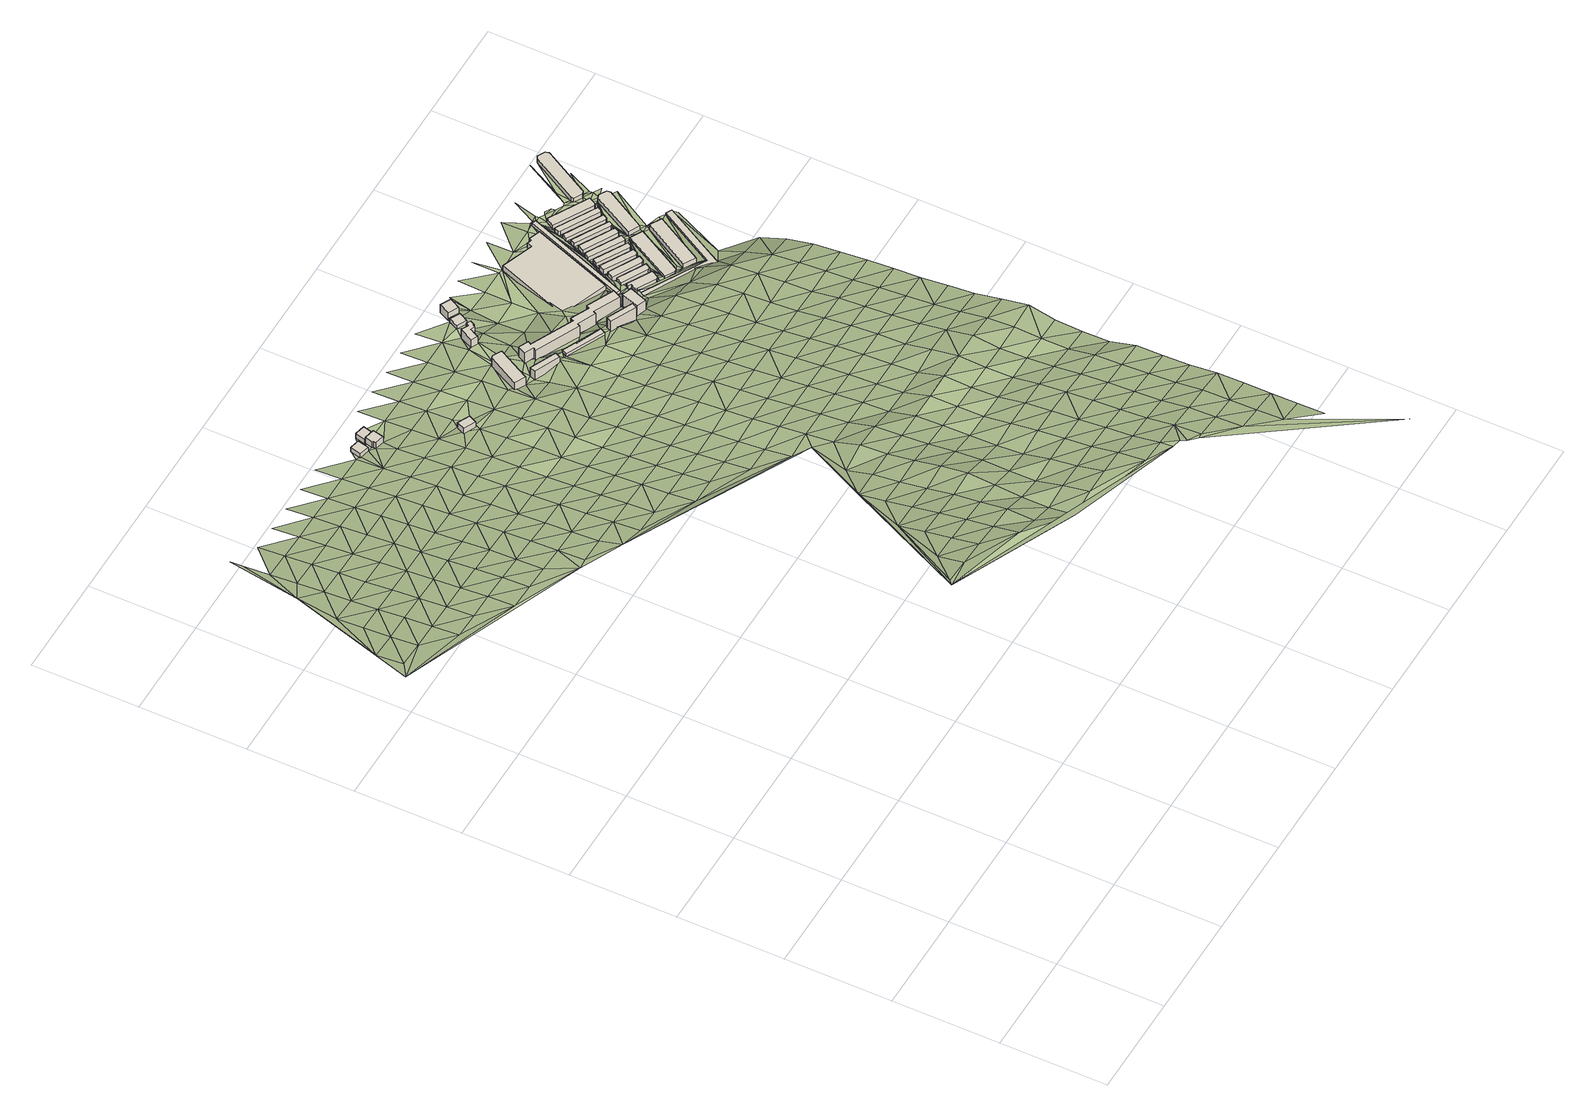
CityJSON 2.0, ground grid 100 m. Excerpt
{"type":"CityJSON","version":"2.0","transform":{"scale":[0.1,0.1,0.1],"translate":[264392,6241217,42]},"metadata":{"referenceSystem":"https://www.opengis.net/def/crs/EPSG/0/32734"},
"CityObjects":{
"building1":{"type":"Building","attributes":{"address":"9 Bideford Road Salt River Cape Town","building":"house","building:levels":"1","footprint":{"type":"Polygon"},"plus_code":"CFXQXMXG+XJW","ground_height":59.38,"building_height":4.1,"roof_height":63.48},"geometry":[{"type":"Solid","lod":"1","boundaries":[[[[0,1,2,3,4,5]],[[1,6,7,3,2]],[[6,8,9,7]],[[8,0,5,4,9]],[[4,3,7,9]],[[8,6,1,0]]]]}]},
"building2":{"type":"Building","attributes":{"address":"40 The Avenue Salt River Cape Town","building":"house","building:levels":"2","footprint":{"type":"Polygon"},"plus_code":"CGXGX4XV+X9V","ground_height":58.74,"building_height":6.9,"roof_height":65.64},"geometry":[{"type":"Solid","lod":"1","boundaries":[[[[10,11,12,13]],[[11,14,15,12]],[[14,16,17,15]],[[16,18,19,17]],[[18,20,21,19]],[[20,10,13,21]],[[13,12,15,17,19,21]],[[20,18,16,14,11,10]]]]}]},
"building3":{"type":"Building","attributes":{"address":"38 The Avenue Salt River Cape Town","building":"house","building:levels":"1","footprint":{"type":"Polygon"},"plus_code":"CGXJX8XM+X3V","ground_height":58.74,"building_height":4.1,"roof_height":62.84},"geometry":[{"type":"Solid","lod":"1","boundaries":[[[[22,23,24,25]],[[23,26,27,24]],[[26,28,29,27]],[[28,22,25,29]],[[25,24,27,29]],[[28,26,23,22]]]]}]},
"building4":{"type":"Building","attributes":{"building":"clubhouse","building:levels":"1","footprint":{"type":"Polygon"},"plus_code":"CJXXX5XQ+X9R","ground_height":62.49,"building_height":4.1,"roof_height":66.59},"geometry":[{"type":"Solid","lod":"1","boundaries":[[[[30,31,32,33]],[[31,34,35,32]],[[34,36,37,35]],[[36,30,33,37]],[[33,32,35,37]],[[36,34,31,30]]]]}]},
"building5":{"type":"Building","attributes":{"building":"apartments","building:levels":"3","building:flats":"8","footprint":{"type":"Polygon"},"plus_code":"CRXCXCX2+XRX","ground_height":58.53,"building_height":9.7,"roof_height":68.23},"geometry":[{"type":"Solid","lod":"1","boundaries":[[[[38,39,40,41]],[[39,42,43,40]],[[42,44,45,43]],[[44,46,47,45]],[[46,38,41,47]],[[41,40,43,45,47]],[[46,44,42,39,38]]]]}]},
"building6":{"type":"Building","attributes":{"building":"apartments","building:levels":"3","building:flats":"4","footprint":{"type":"Polygon"},"plus_code":"CVX8XMXC+X6V","ground_height":59.17,"building_height":9.7,"roof_height":68.87},"geometry":[{"type":"Solid","lod":"1","boundaries":[[[[48,49,50,51]],[[49,52,53,50]],[[52,54,55,53]],[[54,48,51,55]],[[51,50,53,55]],[[54,52,49,48]]]]}]},
"building7":{"type":"Building","attributes":{"address":"45 Queens Park Road Woodstock Cape Town","building":"house","building:levels":"2","footprint":{"type":"Polygon"},"plus_code":"CVX9XPX2+XWV","ground_height":60.52,"building_height":6.9,"roof_height":67.42},"geometry":[{"type":"Solid","lod":"1","boundaries":[[[[56,57,58,59]],[[57,60,61,58]],[[60,62,63,61]],[[62,64,65,63]],[[64,66,67,65]],[[66,68,69,67]],[[68,70,71,69]],[[70,72,73,71]],[[72,74,75,73]],[[74,56,59,75]],[[59,58,61,63,65,67,69,71,73,75]],[[74,72,70,68,66,64,62,60,57,56]]]]}]},
"building8":{"type":"Building","attributes":{"building":"apartments","building:levels":"3","building:flats":"6","footprint":{"type":"Polygon"},"plus_code":"C3X4XHXC+XXV","ground_height":58.69,"building_height":9.7,"roof_height":68.39},"geometry":[{"type":"Solid","lod":"1","boundaries":[[[[76,77,78,79]],[[77,80,81,78]],[[80,82,83,81]],[[82,76,79,83]],[[79,78,81,83]],[[82,80,77,76]]]]}]},
"building9":{"type":"Building","attributes":{"address":"43 Queens Park Road Woodstock Cape Town","building":"house","building:levels":"1","footprint":{"type":"Polygon"},"plus_code":"CVXWX4X4+XWW","ground_height":61.42,"building_height":4.1,"roof_height":65.52},"geometry":[{"type":"Solid","lod":"1","boundaries":[[[[84,85,86,87]],[[85,88,89,86]],[[88,90,91,89]],[[90,84,87,91]],[[87,86,89,91]],[[90,88,85,84]]]]}]},
"building10":{"type":"Building","attributes":{"building":"apartments","building:levels":"3","building:flats":"22","footprint":{"type":"Polygon"},"plus_code":"C3X7XRX8+XVR","ground_height":59.25,"building_height":9.7,"roof_height":68.95},"geometry":[{"type":"Solid","lod":"1","boundaries":[[[[92,93,94,95]],[[93,96,97,94]],[[96,98,99,97]],[[98,100,101,99]],[[100,102,103,101]],[[102,104,105,103]],[[104,106,107,105]],[[106,108,109,107]],[[108,110,111,109]],[[110,112,113,111]],[[112,114,115,113]],[[114,116,117,115]],[[116,118,119,117]],[[118,120,121,119]],[[120,122,123,121]],[[122,92,95,123]],[[95,94,97,99,101,103,105,107,109,111,113,115,117,119,121,123]],[[122,120,118,116,114,112,110,108,106,104,102,100,98,96,93,92]]]]}]},
"building11":{"type":"Building","attributes":{"address":"41 Queens Park Road Woodstock Cape Town","building":"house","building:levels":"1","footprint":{"type":"Polygon"},"plus_code":"C2XCX2X8+XPV","ground_height":61.42,"building_height":4.1,"roof_height":65.52},"geometry":[{"type":"Solid","lod":"1","boundaries":[[[[124,125,126,127]],[[125,128,129,126]],[[128,130,131,129]],[[130,124,127,131]],[[127,126,129,131]],[[130,128,125,124]]]]}]},
"building12":{"type":"Building","attributes":{"building":"apartments","building:levels":"3","building:flats":"4","footprint":{"type":"Polygon"},"plus_code":"C4XWX5XC+XXV","ground_height":67.92,"building_height":9.7,"roof_height":77.62},"geometry":[{"type":"Solid","lod":"1","boundaries":[[[[132,133,134,135]],[[133,136,137,134]],[[136,138,139,137]],[[138,132,135,139]],[[135,134,137,139]],[[138,136,133,132]]]]}]},
"building13":{"type":"Building","attributes":{"building":"apartments","building:levels":"3","building:flats":"4","footprint":{"type":"Polygon"},"plus_code":"C6X4XMXR+XXW","ground_height":61.96,"building_height":9.7,"roof_height":71.66},"geometry":[{"type":"Solid","lod":"1","boundaries":[[[[140,141,142,143]],[[141,144,145,142]],[[144,146,147,145]],[[146,140,143,147]],[[143,142,145,147]],[[146,144,141,140]]]]}]},
"building14":{"type":"Building","attributes":{"address":"47A Queens Park Road Salt River Cape Town","building":"industrial","building:levels":"2","footprint":{"type":"Polygon"},"plus_code":"C6XHXMXW+X4W","ground_height":43.39,"building_height":6.9,"roof_height":50.29},"geometry":[{"type":"Solid","lod":"1","boundaries":[[[[148,149,150,151]],[[149,152,153,150]],[[152,154,155,153]],[[154,156,157,155]],[[156,158,159,157]],[[158,160,161,159]],[[160,162,163,161]],[[162,148,151,163]],[[151,150,153,155,157,159,161,163]],[[162,160,158,156,154,152,149,148]]]]}]},
"building15":{"type":"Building","attributes":{"building":"warehouse","building:levels":"1","footprint":{"type":"Polygon"},"plus_code":"C8X2XHXH+XCX","ground_height":43.44,"building_height":4.1,"roof_height":47.54},"geometry":[{"type":"Solid","lod":"1","boundaries":[[[[164,165,166,167]],[[165,168,169,166]],[[168,170,171,169]],[[170,172,173,171]],[[172,174,175,173]],[[174,176,177,175]],[[176,178,179,177]],[[178,164,167,179]],[[167,166,169,171,173,175,177,179]],[[178,176,174,172,170,168,165,164]]]]}]},
"building16":{"type":"Building","attributes":{"building":"warehouse","building:levels":"1","footprint":{"type":"Polygon"},"plus_code":"C8X7XVXJ+X9X","ground_height":43.44,"building_height":4.1,"roof_height":47.54},"geometry":[{"type":"Solid","lod":"1","boundaries":[[[[180,181,182,183]],[[181,184,185,182]],[[184,186,187,185]],[[186,188,189,187]],[[188,180,183,189]],[[183,182,185,187,189]],[[188,186,184,181,180]]]]}]},
"building17":{"type":"Building","attributes":{"building":"warehouse","building:levels":"1","footprint":{"type":"Polygon"},"plus_code":"C8XFX9X9+X3W","ground_height":43.44,"building_height":4.1,"roof_height":47.54},"geometry":[{"type":"Solid","lod":"1","boundaries":[[[[190,191,192,193]],[[191,194,195,192]],[[194,196,197,195]],[[196,198,199,197]],[[198,190,193,199]],[[193,192,195,197,199]],[[198,196,194,191,190]]]]}]},
"building18":{"type":"Building","attributes":{"building":"warehouse","building:levels":"1","footprint":{"type":"Polygon"},"plus_code":"C7XXX4XF+XPX","ground_height":44.32,"building_height":4.1,"roof_height":48.42},"geometry":[{"type":"Solid","lod":"1","boundaries":[[[[200,201,202,203]],[[201,204,205,202]],[[204,206,207,205]],[[206,200,203,207]],[[203,202,205,207]],[[206,204,201,200]]]]}]},
"building19":{"type":"Building","attributes":{"building":"warehouse","building:levels":"1","footprint":{"type":"Polygon"},"plus_code":"C8XJXPXM+X2V","ground_height":43.79,"building_height":4.1,"roof_height":47.89},"geometry":[{"type":"Solid","lod":"1","boundaries":[[[[208,209,210,211]],[[209,212,213,210]],[[212,214,215,213]],[[214,216,217,215]],[[216,208,211,217]],[[211,210,213,215,217]],[[216,214,212,209,208]]]]}]},
"building20":{"type":"Building","attributes":{"building":"warehouse","building:levels":"1","footprint":{"type":"Polygon"},"plus_code":"C8XHX3XV+X8W","ground_height":46.44,"building_height":4.1,"roof_height":50.54},"geometry":[{"type":"Solid","lod":"1","boundaries":[[[[218,219,220,221]],[[219,222,223,220]],[[222,224,225,223]],[[224,226,227,225]],[[226,228,229,227]],[[228,230,231,229]],[[230,232,233,231]],[[232,218,221,233]],[[221,220,223,225,227,229,231,233]],[[232,230,228,226,224,222,219,218]]]]}]},
"building21":{"type":"Building","attributes":{"building":"warehouse","building:levels":"1","footprint":{"type":"Polygon"},"plus_code":"C8XVX3XH+X4R","ground_height":43.79,"building_height":4.1,"roof_height":47.89},"geometry":[{"type":"Solid","lod":"1","boundaries":[[[[234,235,236,237]],[[235,238,239,236]],[[238,240,241,239]],[[240,242,243,241]],[[242,234,237,243]],[[237,236,239,241,243]],[[242,240,238,235,234]]]]}]},
"building22":{"type":"Building","attributes":{"building":"warehouse","building:levels":"1","footprint":{"type":"Polygon"},"plus_code":"C9X2XJXF+X6R","ground_height":43.97,"building_height":4.1,"roof_height":48.07},"geometry":[{"type":"Solid","lod":"1","boundaries":[[[[244,245,246,247]],[[245,248,249,246]],[[248,250,251,249]],[[250,252,253,251]],[[252,244,247,253]],[[247,246,249,251,253]],[[252,250,248,245,244]]]]}]},
"building23":{"type":"Building","attributes":{"building":"warehouse","building:levels":"1","footprint":{"type":"Polygon"},"plus_code":"C9XMXQXP+XVV","ground_height":42.03,"building_height":4.1,"roof_height":46.13},"geometry":[{"type":"Solid","lod":"1","boundaries":[[[[254,255,256,257]],[[255,258,259,256]],[[258,260,261,259]],[[260,262,263,261]],[[262,254,257,263]],[[257,256,259,261,263]],[[262,260,258,255,254]]]]}]},
"building24":{"type":"Building","attributes":{"building":"warehouse","building:levels":"1","footprint":{"type":"Polygon"},"plus_code":"C9X7XGX8+X4X","ground_height":44.34,"building_height":4.1,"roof_height":48.44},"geometry":[{"type":"Solid","lod":"1","boundaries":[[[[264,265,266,267]],[[265,268,269,266]],[[268,270,271,269]],[[270,272,273,271]],[[272,264,267,273]],[[267,266,269,271,273]],[[272,270,268,265,264]]]]}]},
"building25":{"type":"Building","attributes":{"building":"warehouse","building:levels":"1","footprint":{"type":"Polygon"},"plus_code":"C9XFX5X4+X7X","ground_height":44.34,"building_height":4.1,"roof_height":48.44},"geometry":[{"type":"Solid","lod":"1","boundaries":[[[[274,275,276,277]],[[275,278,279,276]],[[278,280,281,279]],[[280,282,283,281]],[[282,274,277,283]],[[277,276,279,281,283]],[[282,280,278,275,274]]]]}]},
"building26":{"type":"Building","attributes":{"building":"warehouse","building:levels":"1","footprint":{"type":"Polygon"},"plus_code":"CCXFXWX7+XHX","ground_height":46.48,"building_height":4.1,"roof_height":50.58},"geometry":[{"type":"Solid","lod":"1","boundaries":[[[[284,285,286,287]],[[285,288,289,286]],[[288,290,291,289]],[[290,284,287,291]],[[287,286,289,291]],[[290,288,285,284]]]]}]},
"building27":{"type":"Building","attributes":{"building":"warehouse","building:levels":"1","footprint":{"type":"Polygon"},"plus_code":"C9XJX8XG+XGW","ground_height":44.34,"building_height":4.1,"roof_height":48.44},"geometry":[{"type":"Solid","lod":"1","boundaries":[[[[292,293,294,295]],[[293,296,297,294]],[[296,298,299,297]],[[298,300,301,299]],[[300,292,295,301]],[[295,294,297,299,301]],[[300,298,296,293,292]]]]}]},
"building28":{"type":"Building","attributes":{"building":"warehouse","building:levels":"1","footprint":{"type":"Polygon"},"plus_code":"C9XRX8XQ+X9V","ground_height":45.46,"building_height":4.1,"roof_height":49.56},"geometry":[{"type":"Solid","lod":"1","boundaries":[[[[302,303,304,305]],[[303,306,307,304]],[[306,308,309,307]],[[308,310,311,309]],[[310,312,313,311]],[[312,302,305,313]],[[305,304,307,309,311,313]],[[312,310,308,306,303,302]]]]}]},
"building29":{"type":"Building","attributes":{"building":"warehouse","building:levels":"1","footprint":{"type":"Polygon"},"plus_code":"CCX2XVX7+XGX","ground_height":45.46,"building_height":4.1,"roof_height":49.56},"geometry":[{"type":"Solid","lod":"1","boundaries":[[[[314,315,316,317]],[[315,318,319,316]],[[318,320,321,319]],[[320,322,323,321]],[[322,314,317,323]],[[317,316,319,321,323]],[[322,320,318,315,314]]]]}]},
"building30":{"type":"Building","attributes":{"building":"warehouse","building:levels":"1","footprint":{"type":"Polygon"},"plus_code":"CCXXXFXM+X5X","ground_height":44.83,"building_height":4.1,"roof_height":48.93},"geometry":[{"type":"Solid","lod":"1","boundaries":[[[[324,325,326,327]],[[325,328,329,326]],[[328,330,331,329]],[[330,332,333,331]],[[332,334,335,333]],[[334,324,327,335]],[[327,326,329,331,333,335]],[[334,332,330,328,325,324]]]]}]},
"building31":{"type":"Building","attributes":{"building":"warehouse","building:levels":"1","footprint":{"type":"Polygon"},"plus_code":"CFXMX5X2+XRV","ground_height":45.05,"building_height":4.1,"roof_height":49.15},"geometry":[{"type":"Solid","lod":"1","boundaries":[[[[336,337,338,339]],[[337,340,341,338]],[[340,342,343,341]],[[342,344,345,343]],[[344,346,347,345]],[[346,348,349,347]],[[348,350,351,349]],[[350,336,339,351]],[[339,338,341,343,345,347,349,351]],[[350,348,346,344,342,340,337,336]]]]}]},
"terrain1":{"type":"TINRelief","geometry":[{"type":"CompositeSurface","lod":"1","boundaries":[[[352,353,354]],[[355,353,352]],[[356,354,353]],[[355,352,357]],[[353,355,356]],[[352,354,358]],[[354,356,359]],[[359,360,354]],[[357,352,361]],[[362,356,355]],[[363,355,357]],[[354,360,358]],[[355,363,362]],[[359,356,364]],[[360,359,364]],[[356,362,364]],[[363,357,365]],[[364,366,360]],[[362,363,367]],[[365,368,363]],[[365,357,361]],[[369,358,360]],[[360,366,369]],[[362,367,364]],[[363,368,367]],[[352,370,361]],[[366,364,371]],[[372,368,365]],[[369,373,358]],[[367,371,364]],[[372,365,361]],[[358,373,374]],[[366,375,369]],[[371,376,366]],[[377,367,368]],[[374,378,358]],[[368,372,379]],[[366,376,375]],[[378,380,358]],[[373,369,381]],[[368,379,377]],[[361,382,372]],[[371,367,383]],[[369,375,381]],[[373,384,374]],[[376,371,383]],[[367,377,383]],[[372,385,379]],[[372,382,385]],[[373,381,384]],[[375,376,386]],[[376,383,386]],[[382,361,370]],[[387,377,379]],[[385,388,379]],[[374,384,389]],[[381,375,390]],[[379,388,387]],[[375,386,390]],[[382,391,385]],[[392,383,377]],[[384,381,393]],[[381,390,393]],[[377,387,392]],[[388,385,394]],[[386,383,395]],[[391,382,370]],[[384,396,389]],[[391,394,385]],[[395,390,386]],[[384,393,396]],[[392,395,383]],[[388,397,387]],[[394,397,388]],[[393,390,398]],[[387,399,392]],[[400,390,395]],[[401,402,403]],[[394,391,404]],[[391,370,404]],[[397,399,387]],[[393,398,396]],[[398,390,400]],[[370,405,404]],[[406,395,392]],[[399,407,392]],[[394,408,397]],[[409,410,396]],[[404,411,394]],[[412,405,370]],[[413,401,403]],[[409,396,398]],[[406,392,407]],[[414,402,401]],[[400,395,415]],[[394,411,408]],[[405,416,404]],[[399,397,417]],[[395,406,415]],[[403,402,418]],[[419,398,400]],[[405,412,416]],[[407,399,417]],[[397,408,417]],[[420,411,404]],[[414,401,413]],[[398,419,409]],[[403,421,413]],[[404,416,420]],[[419,400,415]],[[408,411,422]],[[423,406,407]],[[417,424,407]],[[409,425,426]],[[411,420,422]],[[409,419,425]],[[423,407,424]],[[427,413,421]],[[428,416,412]],[[421,403,418]],[[417,408,429]],[[430,415,406]],[[416,428,420]],[[429,408,422]],[[427,431,413]],[[419,415,430]],[[412,432,428]],[[406,423,430]],[[433,424,417]],[[431,414,413]],[[402,434,418]],[[429,433,417]],[[402,414,435]],[[422,420,436]],[[425,419,437]],[[421,438,427]],[[428,439,420]],[[437,419,430]],[[438,421,418]],[[412,440,432]],[[436,429,422]],[[423,424,441]],[[436,420,439]],[[433,442,424]],[[443,444,425]],[[428,432,445]],[[431,427,446]],[[423,441,430]],[[437,443,425]],[[441,424,442]],[[427,438,446]],[[447,439,428]],[[433,429,448]],[[449,414,431]],[[429,436,450]],[[430,451,437]],[[438,418,452]],[[445,447,428]],[[431,446,449]],[[440,445,432]],[[442,433,448]],[[429,450,448]],[[451,430,441]],[[439,453,436]],[[454,443,437]],[[438,455,446]],[[447,453,439]],[[449,456,414]],[[437,451,454]],[[455,438,452]],[[418,434,452]],[[450,436,457]],[[441,442,458]],[[448,459,442]],[[456,460,414]],[[461,402,435]],[[462,463,443]],[[464,449,446]],[[453,457,436]],[[447,445,465]],[[451,441,458]],[[462,443,454]],[[445,440,466]],[[458,442,459]],[[460,435,414]],[[464,446,455]],[[450,467,448]],[[440,412,468]],[[447,465,453]],[[469,456,449]],[[457,467,450]],[[445,466,465]],[[434,402,470]],[[471,454,451]],[[455,452,472]],[[464,469,449]],[[473,459,448]],[[462,454,474]],[[451,458,471]],[[472,452,434]],[[457,453,475]],[[460,456,476]],[[467,473,448]],[[8,474,454]],[[477,466,440]],[[478,464,455]],[[474,479,462]],[[453,465,475]],[[469,476,456]],[[459,480,458]],[[481,454,471]],[[8,454,16]],[[478,455,472]],[[482,467,457]],[[483,435,460]],[[481,16,454]],[[473,480,459]],[[466,484,465]],[[485,469,464]],[[475,482,457]],[[476,483,460]],[[486,471,458]],[[472,434,487]],[[466,477,484]],[[485,464,478]],[[11,8,16]],[[440,488,477]],[[468,412,461]],[[467,489,473]],[[8,11,10]],[[480,486,458]],[[11,16,14]],[[0,8,10]],[[465,490,475]],[[491,476,469]],[[482,489,467]],[[483,492,435]],[[16,481,18]],[[0,10,493]],[[481,471,494]],[[478,472,495]],[[490,465,484]],[[0,493,26]],[[491,469,485]],[[496,480,473]],[[493,10,20]],[[486,494,471]],[[492,497,435]],[[495,472,487]],[[498,482,475]],[[499,483,476]],[[473,489,496]],[[488,440,468]],[[493,20,500]],[[18,481,501]],[[484,477,502]],[[478,503,485]],[[498,475,490]],[[499,476,491]],[[494,501,481]],[[488,502,477]],[[500,20,504]],[[503,478,495]],[[489,482,505]],[[486,480,506]],[[507,492,483]],[[434,508,487]],[[480,496,509]],[[20,18,510]],[[435,497,461]],[[511,490,484]],[[491,485,512]],[[486,513,494]],[[482,498,505]],[[507,483,499]],[[504,20,510]],[[495,487,514]],[[501,510,18]],[[502,511,484]],[[480,509,506]],[[512,485,503]],[[515,497,492]],[[513,486,506]],[[516,498,490]],[[496,489,517]],[[499,491,518]],[[505,519,489]],[[515,492,507]],[[36,494,513]],[[502,488,520]],[[503,495,521]],[[511,516,490]],[[491,512,518]],[[501,494,522]],[[509,496,517]],[[494,36,523]],[[519,517,489]],[[488,468,520]],[[521,495,514]],[[514,487,508]],[[505,498,524]],[[525,507,499]],[[506,526,513]],[[527,497,515]],[[510,501,522]],[[511,502,528]],[[503,529,512]],[[516,524,498]],[[494,523,522]],[[518,525,499]],[[470,508,434]],[[530,506,509]],[[531,497,527]],[[520,528,502]],[[461,497,531]],[[529,503,521]],[[36,34,523]],[[532,519,505]],[[515,507,533]],[[530,509,517]],[[510,534,535]],[[511,536,516]],[[512,537,518]],[[524,532,505]],[[507,525,533]],[[538,526,506]],[[520,468,539]],[[521,514,540]],[[534,510,522]],[[528,536,511]],[[537,512,529]],[[539,468,461]],[[526,538,34]],[[527,515,541]],[[538,506,530]],[[508,540,514]],[[524,516,542]],[[543,517,519]],[[525,518,544]],[[523,34,545]],[[532,546,519]],[[533,541,515]],[[539,461,531]],[[523,545,522]],[[547,528,520]],[[529,521,548]],[[536,542,516]],[[544,518,537]],[[517,543,530]],[[531,527,549]],[[543,519,546]],[[547,520,539]],[[540,548,521]],[[545,34,538]],[[524,550,532]],[[525,551,533]],[[541,549,527]],[[552,534,522]],[[553,536,528]],[[529,554,537]],[[542,550,524]],[[551,525,544]],[[530,555,538]],[[531,556,539]],[[540,508,557]],[[552,522,545]],[[553,528,547]],[[548,554,529]],[[546,532,558]],[[541,533,559]],[[549,556,531]],[[530,543,555]],[[560,534,561]],[[542,536,562]],[[544,537,563]],[[470,557,508]],[[550,558,532]],[[559,533,551]],[[547,539,564]],[[565,548,540]],[[534,552,561]],[[536,553,562]],[[554,563,537]],[[538,566,545]],[[549,541,567]],[[555,568,538]],[[556,564,539]],[[565,540,557]],[[550,542,569]],[[543,546,570]],[[544,571,551]],[[558,572,546]],[[567,541,559]],[[557,470,573]],[[545,566,552]],[[547,574,553]],[[575,554,548]],[[569,542,562]],[[566,538,568]],[[563,571,544]],[[549,576,556]],[[543,570,555]],[[570,546,572]],[[564,574,547]],[[575,548,565]],[[550,577,558]],[[568,555,578]],[[559,551,579]],[[549,567,576]],[[561,552,580]],[[562,553,581]],[[563,554,582]],[[569,577,550]],[[571,579,551]],[[573,583,557]],[[555,38,578]],[[564,556,584]],[[565,557,583]],[[580,552,566]],[[574,581,553]],[[582,554,575]],[[585,583,573]],[[585,586,587]],[[588,572,558]],[[567,559,589]],[[584,556,576]],[[590,555,570]],[[38,555,590]],[[591,592,561]],[[593,571,563]],[[588,558,577]],[[559,579,589]],[[585,587,583]],[[594,568,578]],[[569,562,595]],[[564,596,574]],[[597,575,565]],[[568,594,566]],[[580,591,561]],[[562,581,598]],[[593,563,582]],[[572,599,570]],[[576,567,600]],[[596,564,584]],[[597,565,583]],[[587,586,601]],[[569,595,577]],[[54,38,590]],[[579,571,602]],[[594,580,566]],[[599,572,588]],[[562,598,595]],[[589,600,567]],[[38,54,52]],[[581,574,603]],[[604,582,575]],[[602,571,593]],[[52,605,38]],[[584,576,606]],[[587,607,583]],[[574,596,603]],[[604,575,597]],[[608,590,570]],[[588,577,609]],[[610,589,579]],[[611,570,599]],[[600,606,576]],[[607,587,601]],[[38,605,612]],[[54,590,608]],[[613,598,581]],[[595,609,577]],[[610,579,602]],[[614,580,594]],[[611,608,570]],[[591,580,615]],[[584,616,596]],[[597,583,617]],[[52,618,605]],[[593,582,619]],[[603,613,581]],[[620,582,604]],[[621,599,588]],[[600,589,622]],[[606,616,584]],[[617,583,607]],[[614,594,623]],[[624,591,615]],[[598,625,595]],[[612,605,618]],[[602,593,619]],[[609,621,588]],[[615,580,614]],[[622,589,610]],[[582,620,619]],[[618,52,626]],[[601,586,627]],[[596,628,603]],[[597,629,604]],[[630,626,52]],[[625,598,613]],[[631,611,599]],[[632,606,600]],[[607,601,633]],[[611,634,608]],[[616,628,596]],[[629,597,617]],[[635,623,612]],[[618,636,612]],[[614,623,635]],[[634,611,82]],[[609,595,637]],[[610,602,638]],[[608,634,630]],[[621,631,599]],[[632,600,622]],[[633,601,639]],[[626,640,618]],[[613,603,641]],[[620,604,642]],[[637,595,625]],[[638,602,619]],[[630,634,80]],[[630,80,626]],[[80,634,82]],[[643,614,635]],[[644,616,606]],[[645,617,607]],[[636,646,612]],[[611,647,82]],[[628,641,603]],[[629,642,604]],[[648,614,643]],[[648,615,614]],[[649,621,609]],[[646,635,612]],[[622,610,650]],[[639,601,627]],[[631,647,611]],[[644,606,632]],[[645,607,633]],[[636,651,646]],[[620,652,619]],[[649,609,637]],[[638,650,610]],[[626,80,653]],[[625,613,654]],[[628,616,655]],[[656,629,617]],[[641,657,613]],[[652,620,642]],[[85,615,648]],[[658,631,621]],[[659,632,622]],[[635,64,62]],[[655,616,644]],[[84,660,615]],[[656,617,645]],[[635,646,661]],[[637,625,654]],[[662,663,651]],[[664,633,639]],[[638,619,665]],[[661,64,635]],[[85,84,615]],[[658,621,649]],[[654,613,657]],[[650,659,622]],[[639,666,667]],[[647,668,82]],[[85,648,669]],[[648,74,669]],[[670,641,628]],[[642,629,671]],[[665,619,652]],[[66,64,68]],[[672,626,653]],[[661,68,64]],[[673,647,631]],[[644,632,674]],[[633,664,645]],[[651,675,646]],[[88,85,669]],[[670,628,655]],[[639,667,664]],[[671,629,656]],[[653,80,676]],[[70,68,661]],[[637,677,649]],[[678,650,638]],[[669,70,88]],[[673,631,658]],[[659,674,632]],[[675,661,646]],[[657,641,679]],[[652,642,680]],[[662,681,663]],[[677,637,654]],[[678,638,665]],[[675,651,663]],[[90,88,70]],[[682,655,644]],[[668,647,683]],[[679,641,670]],[[680,642,671]],[[684,84,90]],[[685,658,649]],[[656,645,686]],[[687,659,650]],[[688,70,661]],[[689,647,673]],[[674,682,644]],[[645,664,690]],[[672,653,676]],[[683,647,689]],[[691,654,657]],[[692,665,652]],[[685,649,677]],[[678,687,650]],[[684,90,693]],[[688,90,70]],[[683,676,668]],[[670,655,694]],[[671,656,686]],[[688,661,675]],[[691,657,679]],[[645,690,686]],[[692,652,680]],[[658,695,673]],[[676,683,696]],[[659,697,674]],[[681,100,663]],[[682,694,655]],[[698,677,654]],[[699,678,665]],[[672,676,700]],[[701,672,700]],[[695,658,685]],[[687,697,659]],[[702,693,90]],[[700,676,696]],[[679,670,703]],[[680,671,704]],[[698,654,691]],[[663,100,705]],[[699,665,692]],[[702,90,688]],[[673,138,689]],[[663,706,675]],[[689,138,683]],[[694,703,670]],[[686,704,671]],[[693,702,130]],[[707,685,677]],[[682,674,708]],[[687,678,709]],[[673,695,710]],[[697,711,674]],[[688,675,706]],[[138,673,710]],[[712,691,679]],[[680,713,692]],[[707,677,698]],[[663,705,706]],[[696,132,700]],[[709,678,699]],[[702,714,130]],[[694,682,708]],[[705,100,715]],[[716,715,100]],[[674,711,708]],[[703,712,679]],[[704,713,680]],[[717,714,702]],[[685,718,695]],[[719,697,687]],[[720,702,688]],[[698,691,721]],[[699,692,722]],[[718,685,707]],[[719,687,709]],[[705,715,723]],[[724,700,725]],[[703,694,726]],[[138,710,727]],[[138,727,132]],[[720,688,706]],[[712,721,691]],[[713,722,692]],[[705,723,706]],[[132,725,700]],[[710,695,728]],[[711,697,729]],[[708,726,694]],[[702,730,717]],[[132,727,731]],[[732,707,698]],[[710,733,727]],[[699,734,709]],[[695,718,728]],[[729,697,719]],[[132,731,725]],[[703,735,712]],[[730,702,720]],[[721,732,698]],[[722,734,699]],[[727,736,731]],[[737,708,711]],[[726,735,703]],[[738,733,710]],[[731,736,725]],[[719,709,739]],[[738,710,728]],[[737,711,729]],[[715,740,723]],[[718,707,741]],[[721,712,742]],[[732,743,707]],[[734,739,709]],[[744,725,736]],[[726,708,745]],[[723,160,706]],[[735,742,712]],[[736,140,744]],[[728,718,741]],[[715,744,740]],[[707,743,741]],[[745,708,737]],[[160,720,706]],[[746,140,733]],[[721,747,732]],[[746,733,738]],[[729,719,748]],[[739,749,719]],[[750,730,720]],[[751,735,726]],[[742,747,721]],[[752,738,728]],[[729,748,737]],[[753,744,140]],[[751,726,745]],[[719,749,748]],[[140,746,754]],[[750,755,730]],[[743,732,756]],[[741,752,728]],[[757,140,754]],[[744,753,758]],[[759,742,735]],[[747,756,732]],[[740,744,758]],[[757,753,140]],[[720,160,750]],[[760,746,738]],[[761,745,737]],[[759,735,751]],[[760,754,746]],[[752,760,738]],[[737,748,761]],[[758,753,762]],[[741,743,763]],[[747,742,764]],[[756,765,743]],[[766,753,757]],[[751,745,767]],[[753,768,762]],[[764,742,759]],[[757,769,766]],[[753,766,768]],[[752,741,763]],[[743,765,763]],[[767,745,761]],[[770,762,768]],[[771,769,757]],[[772,756,747]],[[773,750,160]],[[768,766,774]],[[762,770,775]],[[768,776,770]],[[760,777,754]],[[772,747,764]],[[778,760,752]],[[779,759,751]],[[780,762,775]],[[767,781,751]],[[770,782,775]],[[771,783,769]],[[765,756,784]],[[752,763,778]],[[785,770,776]],[[759,779,764]],[[756,772,784]],[[751,781,779]],[[786,762,780]],[[787,780,775]],[[783,771,788]],[[758,789,740]],[[757,790,771]],[[788,771,791]],[[792,763,765]],[[196,775,782]],[[778,793,760]],[[164,785,776]],[[794,795,160]],[[777,760,793]],[[160,795,796]],[[772,764,797]],[[798,238,780]],[[792,765,784]],[[791,771,799]],[[791,164,788]],[[780,238,786]],[[764,779,797]],[[787,214,780]],[[800,164,791]],[[801,778,763]],[[782,180,196]],[[771,284,799]],[[800,785,164]],[[786,238,802]],[[793,803,777]],[[800,791,180]],[[804,784,772]],[[763,792,801]],[[786,201,762]],[[794,805,795]],[[180,791,198]],[[284,771,790]],[[806,238,798]],[[797,804,772]],[[807,793,778]],[[214,787,190]],[[805,808,795]],[[799,284,809]],[[810,811,786]],[[793,807,803]],[[180,198,196]],[[810,812,811]],[[813,740,789]],[[284,814,809]],[[792,784,815]],[[816,778,801]],[[805,817,808]],[[802,818,786]],[[811,812,819]],[[807,778,816]],[[795,808,820]],[[806,798,821]],[[804,815,784]],[[278,811,819]],[[216,190,198]],[[198,791,254]],[[214,190,216]],[[285,284,790]],[[811,278,822]],[[201,786,811]],[[823,801,792]],[[270,812,810]],[[795,820,824]],[[818,802,825]],[[826,822,278]],[[818,250,786]],[[808,813,820]],[[815,823,792]],[[814,827,809]],[[216,198,254]],[[828,806,821]],[[201,811,822]],[[807,816,829]],[[290,814,284]],[[254,821,216]],[[830,831,822]],[[819,280,278]],[[244,270,810]],[[830,832,831]],[[789,820,813]],[[828,821,254]],[[833,816,801]],[[825,250,818]],[[823,834,801]],[[831,201,822]],[[825,252,250]],[[254,825,828]],[[835,824,820]],[[822,826,296]],[[820,789,835]],[[254,252,825]],[[831,836,201]],[[829,816,833]],[[801,834,833]],[[819,837,280]],[[836,838,201]],[[252,254,244]],[[790,230,285]],[[789,839,835]],[[838,836,840]],[[814,290,827]],[[789,201,839]],[[254,334,244]],[[272,270,244]],[[830,308,832]],[[838,841,201]],[[272,244,334]],[[829,228,807]],[[201,842,839]],[[826,843,296]],[[272,334,837]],[[334,254,827]],[[841,844,201]],[[201,844,842]],[[837,334,845]],[[280,837,845]],[[334,827,846]],[[847,844,841]],[[334,843,845]],[[836,312,840]],[[308,830,300]],[[318,838,840]],[[839,842,848]],[[334,298,843]],[[230,849,285]],[[841,850,847]],[[846,827,851]],[[851,827,290]],[[843,298,296]],[[846,851,852]],[[853,854,847]],[[841,855,850]],[[847,850,853]],[[290,849,851]],[[334,856,298]],[[840,312,318]],[[857,855,841]],[[858,228,829]],[[300,310,308]],[[851,849,859]],[[857,841,322]],[[298,856,300]],[[846,852,860]],[[859,849,230]],[[310,300,856]],[[318,312,320]],[[861,852,851]],[[856,312,310]],[[855,862,863]],[[857,862,855]],[[856,320,312]],[[862,864,863]],[[864,865,863]],[[320,856,322]],[[866,862,857]],[[322,866,857]],[[860,852,861]],[[322,856,867]],[[868,866,322]],[[868,322,867]],[[866,868,869]],[[870,863,865]],[[868,871,869]],[[867,872,868]],[[865,864,344]],[[871,873,869]]]}]}
},
"vertices":[
[2296,7710,167],[2202,7732,167],[2202,7732,196],[2202,7732,215],[2296,7710,215],[2296,7710,196],[2177,7627,167],[2177,7627,215],[2272,7605,167],[2272,7605,215],
[2340,7669,167],[2323,7592,167],[2323,7592,236],[2340,7669,236],[2331,7590,167],[2331,7590,236],[2325,7565,167],[2325,7565,236],[2416,7543,167],[2416,7543,236],[2441,7646,167],[2441,7646,236],
[2439,7650,150],[2463,7748,150],[2463,7748,208],[2439,7650,208],[2368,7771,150],[2368,7771,208],[2344,7673,150],[2344,7673,208],
[2797,6997,184],[2911,6945,184],[2911,6945,246],[2797,6997,246],[2946,7020,184],[2946,7020,246],[2833,7073,184],[2833,7073,246],
[3531,6809,165],[3698,7121,165],[3698,7121,262],[3531,6809,262],[3618,7163,165],[3618,7163,262],[3587,7156,165],[3587,7156,262],[3430,6863,165],[3430,6863,262],
[3854,6663,165],[3878,6715,165],[3878,6715,269],[3854,6663,269],[3639,6823,165],[3639,6823,269],[3615,6771,165],[3615,6771,269],
[3761,7531,146],[3696,7403,146],[3696,7403,254],[3761,7531,254],[3754,7374,146],[3754,7374,254],[3798,7461,146],[3798,7461,254],[3836,7442,146],[3836,7442,254],[3848,7466,146],[3848,7466,254],[3858,7461,146],[3858,7461,254],[3881,7507,146],[3881,7507,254],[3840,7527,146],[3840,7527,254],[3825,7498,146],[3825,7498,254],
[4273,6467,235],[4297,6517,235],[4297,6517,264],[4273,6467,264],[3938,6684,235],[3938,6684,264],[3914,6633,235],[3914,6633,264],
[3839,7676,194],[3793,7590,194],[3793,7590,235],[3839,7676,235],[3883,7543,194],[3883,7543,235],[3929,7628,194],[3929,7628,235],
[4678,6536,125],[4717,6618,125],[4717,6618,270],[4678,6536,270],[4468,6736,125],[4468,6736,270],[4453,6705,125],[4453,6705,270],[4282,6786,125],[4282,6786,270],[4267,6755,125],[4267,6755,270],[3869,6943,125],[3869,6943,270],[3884,6974,125],[3884,6974,270],[3797,7015,125],[3797,7015,270],[3761,6939,125],[3761,6939,270],[3842,6901,125],[3842,6901,270],[3828,6871,125],[3828,6871,270],[4236,6679,125],[4236,6679,270],[4250,6708,125],[4250,6708,270],[4420,6627,125],[4420,6627,270],[4432,6652,125],[4432,6652,270],
[3939,7819,141],[3887,7718,141],[3887,7718,235],[3939,7819,235],[3981,7669,141],[3981,7669,235],[4034,7770,141],[4034,7770,235],
[4593,6380,200],[4354,6490,200],[4354,6490,356],[4593,6380,356],[4331,6440,200],[4331,6440,356],[4569,6330,200],[4569,6330,356],
[4782,6493,122],[4692,6525,122],[4692,6525,297],[4782,6493,297],[4632,6354,122],[4632,6354,297],[4721,6323,122],[4721,6323,297],
[4887,6785,27],[5164,7546,27],[5164,7546,83],[4887,6785,83],[5055,7585,27],[5055,7585,83],[5047,7561,27],[5047,7561,83],[5005,7576,27],[5005,7576,83],[4987,7526,27],[4987,7526,83],[4687,7635,27],[4687,7635,83],[4436,6948,27],[4436,6948,83],
[5232,6533,14],[5008,6657,14],[5008,6657,55],[5232,6533,55],[4992,6629,14],[4992,6629,55],[5018,6615,14],[5018,6615,55],[4997,6578,14],[4997,6578,55],[5003,6554,14],[5003,6554,55],[5168,6460,14],[5168,6460,55],[5194,6464,14],[5194,6464,55],
[5281,6617,0],[5029,6756,0],[5029,6756,55],[5281,6617,55],[4997,6698,0],[4997,6698,55],[5231,6569,0],[5231,6569,55],[5255,6572,0],[5255,6572,55],
[5330,6704,0],[5051,6854,0],[5051,6854,55],[5330,6704,55],[5017,6792,0],[5017,6792,55],[5279,6652,0],[5279,6652,55],[5305,6658,0],[5305,6658,55],
[4909,6660,35],[5274,7640,35],[5274,7640,64],[4909,6660,64],[5233,7655,35],[5233,7655,64],[4868,6675,35],[4868,6675,64],
[5371,6783,0],[5078,6944,0],[5078,6944,59],[5371,6783,59],[5050,6895,0],[5050,6895,59],[5324,6734,0],[5324,6734,59],[5352,6737,0],[5352,6737,59],
[4932,6503,68],[4898,6437,68],[4898,6437,85],[4932,6503,85],[5346,6191,68],[5346,6191,85],[5349,6201,68],[5349,6201,85],[5548,6091,68],[5548,6091,85],[5887,6699,68],[5887,6699,85],[5832,6729,68],[5832,6729,85],[5524,6180,68],[5524,6180,85],
[5413,6859,18],[5120,7023,18],[5120,7023,59],[5413,6859,59],[5090,6979,18],[5090,6979,59],[5377,6816,18],[5377,6816,59],[5395,6819,18],[5395,6819,59],
[5461,6942,20],[5146,7116,20],[5146,7116,61],[5461,6942,61],[5116,7067,20],[5116,7067,61],[5421,6892,20],[5421,6892,61],[5436,6892,20],[5436,6892,61],
[5489,6878,20],[5237,6422,20],[5237,6422,41],[5489,6878,41],[5330,6371,20],[5330,6371,41],[5354,6377,20],[5354,6377,41],[5599,6818,20],[5599,6818,41],
[5508,7026,20],[5191,7201,20],[5191,7201,64],[5508,7026,64],[5160,7144,20],[5160,7144,64],[5467,6977,20],[5467,6977,64],[5486,6980,20],[5486,6980,64],
[5550,7102,23],[5218,7285,23],[5218,7285,64],[5550,7102,64],[5195,7240,23],[5195,7240,64],[5512,7062,23],[5512,7062,64],[5531,7065,23],[5531,7065,64],
[5397,6332,28],[5505,6272,28],[5505,6272,86],[5397,6332,86],[5761,6726,28],[5761,6726,86],[5654,6786,28],[5654,6786,86],
[5241,7372,28],[5217,7324,28],[5217,7324,64],[5241,7372,64],[5556,7133,28],[5556,7133,64],[5572,7140,28],[5572,7140,64],[5593,7178,28],[5593,7178,64],
[5267,7458,28],[5243,7415,28],[5243,7415,76],[5267,7458,76],[5253,7401,28],[5253,7401,76],[5597,7209,28],[5597,7209,76],[5615,7215,28],[5615,7215,76],[5634,7254,28],[5634,7254,76],
[5327,7565,33],[5283,7485,33],[5283,7485,76],[5327,7565,76],[5640,7285,33],[5640,7285,76],[5657,7290,33],[5657,7290,76],[5696,7361,33],[5696,7361,76],
[5619,6855,20],[5839,7244,20],[5839,7244,69],[5619,6855,69],[5836,7278,20],[5836,7278,69],[5768,7317,20],[5768,7317,69],[5733,7306,20],[5733,7306,69],[5512,6908,20],[5512,6908,69],
[5740,7447,26],[5990,7892,26],[5990,7892,71],[5740,7447,71],[5982,7928,26],[5982,7928,71],[5912,7964,26],[5912,7964,71],[5881,7948,26],[5881,7948,71],[5633,7507,26],[5633,7507,71],[5633,7477,26],[5633,7477,71],[5709,7435,26],[5709,7435,71],
[1,6053,400],[133,6140,389],[133,6395,361],[384,6140,371],[384,6395,345],[634,5890,382],[471,7307,263],[384,6645,322],[384,6895,304],[1136,5640,383],[634,6395,337],[634,6140,362],[634,6645,311],[885,5890,375],[634,6895,287],[885,6395,329],[885,6140,354],[634,7145,265],[1792,5378,347],[885,6645,302],[1136,5890,369],[634,7395,245],[634,7645,221],[885,7145,254],[885,6895,276],[1136,6395,321],[634,7895,196],[1136,6140,348],[648,8028,166],[885,7395,232],[1387,5640,369],[1136,6645,294],[885,7645,208],[1387,5890,358],[1136,6895,268],[1387,6395,310],[1387,6140,337],[885,7895,184],[1136,7145,244],[1637,5640,351],[1387,6645,283],[1136,7395,222],[1637,5890,339],[1387,6895,258],[1136,7645,199],[1637,6140,322],[1387,7395,213],[1637,6395,298],[1387,7145,234],[2640,2390,901],[2605,2356,901],[2891,2390,882],[1888,5640,333],[1888,5390,347],[1637,6895,248],[1637,6645,272],[1888,6140,301],[1387,7645,191],[1136,7895,175],[1888,5890,319],[2175,5188,360],[2891,2640,828],[3141,3140,698],[1637,7145,225],[2138,5390,334],[1888,6395,283],[3392,2140,887],[1637,7395,204],[2138,5640,314],[3141,2390,861],[2138,5890,298],[1888,6895,241],[1888,6645,261],[1637,7645,184],[1387,7895,169],[3141,2640,812],[2389,5390,322],[2138,6140,282],[1888,7145,220],[3141,2890,760],[2389,5140,347],[2138,6395,266],[3893,1890,751],[3392,3640,588],[2389,5890,281],[1888,7395,198],[3392,2390,834],[2389,5640,300],[2891,4890,348],[2138,6895,234],[2138,6645,250],[1888,7645,179],[1637,7895,164],[2640,5140,328],[3392,2640,791],[2640,5390,307],[2389,6395,248],[3392,2890,746],[2389,6140,263],[2138,7145,216],[3643,2140,794],[2640,5640,285],[2138,7395,194],[3643,2390,806],[3392,3140,687],[2640,5890,268],[2389,6895,225],[2389,6645,239],[3392,3390,634],[3781,4281,454],[2138,7645,174],[1888,7895,160],[3643,2640,766],[2891,5390,295],[2891,5140,318],[2640,6140,250],[3643,4395,421],[3643,2890,727],[4911,1519,793],[2389,7145,206],[3893,2140,709],[2640,6395,240],[2177,7627,174],[2891,5640,276],[3643,3140,672],[3141,4890,343],[3893,2390,709],[2202,7732,174],[2640,6645,230],[2389,7395,186],[2891,5890,260],[3643,3390,627],[3141,5140,313],[3893,2640,731],[2640,6895,214],[4144,1890,795],[3392,4645,380],[2891,6140,245],[3141,5390,288],[3893,2890,748],[3643,3640,588],[2344,7673,167],[2640,7145,195],[4144,2140,739],[2891,6395,233],[3643,3890,508],[3141,5640,267],[3893,3140,707],[2439,7650,167],[2640,7395,177],[3392,4890,343],[4144,2390,663],[2463,7748,167],[3141,5890,252],[2891,6895,205],[3893,3390,643],[4646,1635,817],[2891,6645,223],[2640,7645,161],[3392,5140,315],[4144,2640,659],[2797,6997,205],[4395,1890,797],[3893,3640,595],[3392,5390,291],[3141,6395,230],[4144,2890,664],[3141,6140,243],[3643,4645,382],[4395,2140,736],[2891,7395,168],[2891,7145,184],[3392,5640,269],[4144,3140,642],[2911,6945,205],[3893,3890,580],[3643,4890,352],[4395,2390,692],[3141,6645,218],[3893,4135,492],[3392,5890,256],[4144,3390,604],[2891,7645,154],[2640,7895,145],[3643,5140,325],[4395,2640,621],[3141,6895,200],[3893,4395,454],[4646,1890,782],[4144,3640,581],[3643,5390,299],[3392,6395,224],[4395,2890,601],[3141,7145,181],[3392,6140,243],[3893,4645,421],[4646,2140,731],[4144,3890,564],[3643,5640,276],[4395,3140,592],[3141,7395,170],[3893,4890,387],[4646,2390,698],[3392,6645,212],[4144,4135,487],[4896,1635,793],[3643,5890,263],[4395,3390,589],[2891,7895,140],[3141,7645,153],[3893,5140,358],[4646,2640,667],[4144,4395,457],[4896,1890,745],[3392,7145,179],[4395,3640,574],[3392,6895,197],[3893,5390,334],[3643,6395,231],[4646,2890,624],[3643,6140,253],[4972,1493,815],[4144,4645,423],[4896,2140,717],[4395,3890,501],[3893,5640,307],[3430,6863,197],[4646,3140,583],[3392,7395,162],[4144,4890,391],[4896,2390,691],[5147,1635,765],[4395,4135,486],[5031,1453,783],[5100,1383,783],[5147,1385,783],[3893,5890,282],[4646,3390,578],[3643,6645,172],[3392,7645,147],[3141,7895,138],[4896,2640,664],[3587,7156,181],[4144,5390,343],[4395,4395,457],[5147,1890,720],[4144,5140,366],[3893,6140,271],[4646,3640,576],[5398,1135,761],[4896,2890,633],[4395,4645,427],[5147,2140,699],[3643,6895,165],[4646,3890,494],[5398,1385,747],[3854,6663,235],[4144,5640,316],[4896,3140,582],[3893,6395,268],[3698,7121,181],[4395,4890,398],[3643,7395,185],[3643,7645,147],[4646,4135,472],[5398,1635,736],[3761,6939,165],[5147,2640,651],[5147,2390,677],[4144,5890,288],[4896,3390,570],[3618,7163,181],[3392,7895,132],[4395,5140,371],[3828,6871,172],[6203,8,655],[4646,4395,454],[5398,1890,694],[3878,6715,235],[4144,6140,276],[4896,3640,579],[5648,1135,724],[3893,6645,235],[3754,7374,185],[3797,7015,172],[4395,5390,347],[5147,2890,625],[5648,885,734],[3842,6901,172],[4646,4645,427],[5398,2140,676],[3696,7403,185],[4896,3890,494],[5648,1385,713],[3893,7145,124],[4144,6395,266],[3761,7531,147],[4395,5640,322],[5147,3140,573],[3884,6974,172],[5398,2390,658],[4144,6645,167],[4646,5140,371],[4896,4135,473],[5648,1635,707],[4646,4890,399],[4395,5890,296],[5147,3390,571],[3643,7895,127],[3893,7395,146],[3869,6943,172],[4144,6895,172],[5899,1135,683],[5398,2640,634],[5899,635,690],[5899,885,688],[4273,6467,259],[3840,7527,194],[4896,4395,456],[5648,1890,668],[4236,6679,167],[4395,6140,278],[5147,3640,583],[4144,7145,44],[4297,6517,259],[4646,5390,345],[5398,2890,596],[4896,4645,431],[5648,2140,653],[4267,6755,167],[5147,3890,531],[4331,6440,259],[3887,7718,194],[4646,5640,322],[5899,1635,675],[5398,3140,570],[4144,7395,27],[4395,6395,259],[5899,1385,679],[4896,4890,399],[5648,2390,635],[3981,7669,194],[5147,4135,477],[4646,5890,298],[4354,6490,259],[5398,3390,559],[4896,5140,364],[5648,2640,619],[4420,6627,152],[4250,6708,167],[4144,7645,57],[5147,4395,462],[5899,1890,639],[4395,6895,125],[4395,7145,40],[4896,5390,338],[5398,3890,525],[5648,2890,567],[4646,6140,276],[5398,3640,587],[5147,4645,437],[5899,2140,632],[4096,7777,141],[4468,6736,152],[4453,6705,152],[4122,7826,141],[4896,5640,321],[5648,3140,569],[4395,7395,32],[5147,4890,405],[5899,2390,624],[4436,6948,125],[4432,6652,152],[4678,6536,169],[5398,4135,482],[4632,6354,200],[4896,5890,302],[5648,3390,576],[4395,7645,33],[4646,6395,200],[5147,5140,361],[4721,6323,200],[5899,2640,547],[5398,4395,455],[4692,6525,169],[5648,3640,561],[4896,6140,280],[5899,2890,536],[4887,6785,31],[5147,5640,322],[5398,4645,430],[5147,5390,340],[4717,6618,169],[5648,3890,513],[4896,6395,122],[5398,4890,407],[5899,3390,603],[5899,3140,549],[4646,7645,27],[5648,4135,470],[5147,5890,304],[4896,6645,42],[4898,6437,122],[4395,7895,45],[5398,5140,361],[4932,6503,122],[4868,6675,42],[5648,4395,446],[5147,6140,196],[5899,3640,552],[4909,6660,42],[5398,5640,323],[5648,4645,418],[5398,5390,346],[4997,6578,42],[5899,3890,492],[4992,6629,42],[5003,6554,42],[4997,6698,42],[5147,6395,44],[5648,4890,385],[4646,7895,28],[5018,6615,42],[5017,6792,31],[5008,6657,42],[5346,6191,148],[5398,5890,300],[5899,4395,425],[5050,6895,18],[5899,4135,459],[5029,6756,14],[5168,6460,44],[5648,5140,365],[5231,6569,14],[5116,7067,23],[5051,6854,18],[5194,6464,44],[5233,7655,42],[5524,6180,97],[5237,6422,44],[5648,5390,342],[5398,6140,148],[4987,7526,39],[4896,7645,39],[4896,7895,32],[5899,4645,406],[5078,6944,18],[5330,6371,28],[5255,6572,14],[5648,5640,310],[5120,7023,23],[5349,6201,148],[5899,4890,384],[5005,7576,39],[5377,6816,20],[5548,6091,97],[5055,7585,42],[5354,6377,28],[5146,7116,23],[5147,7145,23],[5160,7144,23],[5164,7546,42],[5398,6395,28],[5899,5140,359],[5648,5890,216],[5047,7561,42],[5398,6895,20],[5191,7201,23],[5147,7645,42],[5371,6783,20],[5217,7324,37],[5899,5390,324],[5147,7895,31],[5413,6859,20],[5218,7285,37],[5599,6818,28],[5395,6819,20],[5648,6140,97],[5241,7372,37],[5243,7415,37],[5253,7401,37],[5899,5890,147],[5899,5640,256],[5242,7676,42],[5267,7458,37],[5508,7026,23],[5283,7485,35],[5271,7667,42],[5398,7395,35],[5327,7565,35],[5336,7676,35],[5550,7102,28],[5342,7642,35],[5531,7065,28],[5619,6855,28],[5389,7617,35],[5398,7895,30],[5761,6726,45],[5478,7563,35],[5676,6822,28],[5648,6895,28],[5471,7598,35],[5419,7631,35],[5549,7525,33],[5733,7306,33],[5648,7395,33],[5899,6645,68],[5784,6760,68],[5839,7244,34],[5896,7214,34],[5633,7477,33],[5581,7539,33],[5633,7507,33],[5648,7645,33],[5709,7435,33],[5768,7317,33],[5800,7384,31],[5740,7447,33],[5827,7982,26],[5795,7419,31],[5872,7344,31],[5899,7645,30]
]}
